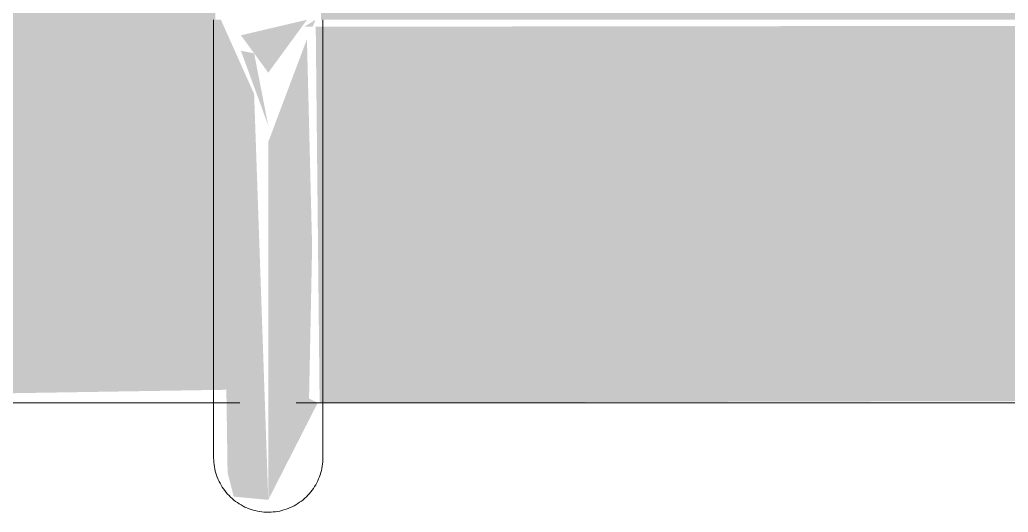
# Model space of a CAD drawing. Header units: inches. Extents: x 21380 to 98133, y -290 to 853.
# Drawn here: x 36556.421 to 36560.941, y 284.687 to 286.937 of the extents above; entities that cross this region are included whole.
import ezdxf

# ---------------------------------------------------------------- set-up
doc = ezdxf.new("R2010")
doc.units = ezdxf.units.IN
doc.header["$MEASUREMENT"] = 0
doc.layers.add('Q-SPCQ', color=91, linetype='Continuous', lineweight=9)

# ---------------------------------------------------------------- blocks, each defined once
blk = doc.blocks.new('Basketball_Backstop-Performance_Sports_Systems-3103-Ceiling_Hung - 27_-0_ to 27_-11 7_8_-706978-Building Section - East_West looking South')
at = {"layer": 'Q-SPCQ'}
h = blk.add_hatch(color=256, dxfattribs=at)
h.paths.add_polyline_path([(-24986.6117, 286.9375), (-24982.8531, 286.9375), (-24982.8531, 288.6875), (-24983.4867, 288.6188), (-24983.4867, 288.1875), (-24983.6742, 288.1875), (-24983.6742, 288.6875), (-24986.6117, 288.6279), (-24986.6117, 287.3904)], flags=0)
h.paths.add_polyline_path([(-24956.3618, 286.9375), (-24930.8531, 286.9695), (-24930.8531, 288.6875), (-24931.4867, 288.6279), (-24931.4867, 288.1875), (-24931.6742, 288.1984), (-24931.6742, 288.6875), (-24955.5492, 288.6279), (-24955.5492, 288.1875), (-24955.7367, 288.1875), (-24955.7919, 288.6875), (-24956.3702, 288.6279), (-24956.3702, 286.9375)], flags=0)
h.paths.add_polyline_path([(-24956.8531, 286.9375), (-24956.8531, 288.6875), (-24957.4867, 288.6279), (-24957.4867, 288.1875), (-24957.6742, 288.1875), (-24957.6742, 288.6875), (-24981.5492, 288.6131), (-24981.5492, 288.1875), (-24981.7367, 288.1875), (-24981.7367, 288.6875), (-24982.3702, 288.6155), (-24982.3702, 286.9375), (-24960.1785, 286.9375)], flags=0)
h.paths.add_polyline_path([(-24929.4724, 286.9375), (-24926.6117, 286.9375), (-24926.6117, 288.6875), (-24929.5492, 288.6279), (-24929.5492, 288.1875), (-24929.7367, 288.1894), (-24929.7367, 288.6875), (-24930.3702, 288.6279), (-24930.3702, 286.9375)], flags=0)
h = blk.add_hatch(color=256, dxfattribs=at)
h.paths.add_polyline_path([(-24930.7884, 286.9375), (-24930.6073, 286.7018), (-24930.4867, 286.9375), (-24930.7367, 286.9375)], flags=0)
h.paths.add_polyline_path([(-24956.3952, 286.9375), (-24956.547, 286.9375), (-24956.4867, 286.7297), (-24956.4349, 286.8473)], flags=0)
h.paths.add_polyline_path([(-24956.7367, 286.9375), (-24956.6117, 286.711), (-24956.6764, 286.9375)], flags=0)
h.paths.add_polyline_path([(-24982.4349, 286.9375), (-24982.7367, 286.8667), (-24982.6117, 286.6958), (-24982.4578, 286.9061)], flags=0)
h.paths.add_polyline_path([(-24982.3952, 286.9375), (-24982.4464, 286.9061), (-24982.4094, 286.9058)], flags=0)
h.paths.add_polyline_path([(-24956.7884, 285.6437), (-24956.8019, 286.4846), (-24956.7935, 286.9375), (-24982.3946, 286.9057), (-24982.3768, 285.1875), (-24956.8339, 285.2471), (-24956.79, 285.6449)], flags=0)
h.paths.add_polyline_path([(-24956.3952, 285.6745), (-24956.6117, 286.0424), (-24956.7084, 285.6131), (-24956.4867, 285.6201), (-24956.4332, 285.645)], flags=0)
h.paths.add_polyline_path([(-24956.3798, 285.1875), (-24930.7963, 285.2593), (-24930.8282, 286.9375), (-24956.3952, 286.9375), (-24956.3886, 285.1875)], flags=0)
h.paths.add_polyline_path([(-24986.4981, 285.1875), (-24982.7967, 285.2471), (-24982.8282, 286.9375), (-24986.6117, 286.9375), (-24986.6117, 285.1875)], flags=0)
h.paths.add_polyline_path([(-24930.3952, 286.9375), (-24930.4349, 286.9375), (-24930.4349, 286.8488)], flags=0)
h.paths.add_polyline_path([(-24930.4191, 285.1875), (-24926.6117, 285.2471), (-24926.6117, 286.9375), (-24930.3952, 286.9375), (-24930.4203, 285.1913)], flags=0)
h = blk.add_hatch(color=256, dxfattribs=at)
h.paths.add_polyline_path([(-24982.6117, 286.4541), (-24982.6764, 286.7843), (-24982.7367, 286.7959), (-24982.6764, 286.631)], flags=0)
h.paths.add_polyline_path([(-24982.6117, 284.7439), (-24982.6764, 286.5986), (-24982.8282, 286.9375), (-24982.7977, 284.8673), (-24982.7694, 284.7588)], flags=0)
blk.add_hatch(color=256, dxfattribs=at).paths.add_polyline_path([(-24982.6117, 284.7439), (-24982.3855, 285.1875), (-24982.4252, 285.2066), (-24982.4112, 285.9019), (-24982.4349, 286.8488), (-24982.6117, 286.3791), (-24982.6117, 284.9611)], flags=0)
for p, q in [((-24986.6117, 285.1875), (-24982.7421, 285.1875)), ((-24982.484, 285.1875), (-24956.8993, 285.1875))]:
    blk.add_line(p, q, dxfattribs=at)
at = {"layer": 'Q-SPCQ', "flags": 128}
for points in [[(-24982.8617, 286.9375), (-24982.8617, 286.8575), (-24982.8617, 286.7777), (-24982.8617, 286.6981), (-24982.8617, 286.6189), (-24982.8617, 286.5402), (-24982.8617, 286.4621), (-24982.8617, 286.3848), (-24982.8617, 286.3084), (-24982.8617, 286.233), (-24982.8617, 286.1587), (-24982.8617, 286.0856), (-24982.8617, 286.0139), (-24982.8617, 285.9437), (-24982.8617, 285.8751), (-24982.8617, 285.8082), (-24982.8617, 285.7431), (-24982.8617, 285.6799), (-24982.8617, 285.6187), (-24982.8617, 285.5597), (-24982.8617, 285.5028), (-24982.8617, 285.4482), (-24982.8617, 285.396), (-24982.8617, 285.3463), (-24982.8617, 285.2991), (-24982.8617, 285.2546), (-24982.8617, 285.2127), (-24982.8617, 285.1736), (-24982.8617, 285.1373), (-24982.8617, 285.1039), (-24982.8617, 285.0734), (-24982.8617, 285.0459), (-24982.8617, 285.0215), (-24982.8617, 285.0001), (-24982.8617, 284.9818), (-24982.8617, 284.9666), (-24982.8617, 284.9546), (-24982.8617, 284.9457), (-24982.8617, 284.9401), (-24982.8617, 284.9376)], [(-24982.3617, 284.9375), (-24982.3617, 284.9391), (-24982.3617, 284.9439), (-24982.3617, 284.9519), (-24982.3617, 284.963), (-24982.3617, 284.9774), (-24982.3617, 284.9948), (-24982.3617, 285.0154), (-24982.3617, 285.039), (-24982.3617, 285.0657), (-24982.3617, 285.0954), (-24982.3617, 285.128), (-24982.3617, 285.1635), (-24982.3617, 285.2019), (-24982.3617, 285.243), (-24982.3617, 285.2868), (-24982.3617, 285.3333), (-24982.3617, 285.3824), (-24982.3617, 285.4339), (-24982.3617, 285.4878), (-24982.3617, 285.5441), (-24982.3617, 285.6026), (-24982.3617, 285.6632), (-24982.3617, 285.7259), (-24982.3617, 285.7905), (-24982.3617, 285.8569), (-24982.3617, 285.9251), (-24982.3617, 285.9948), (-24982.3617, 286.0661), (-24982.3617, 286.1388), (-24982.3617, 286.2128), (-24982.3617, 286.2879), (-24982.3617, 286.3641), (-24982.3617, 286.4411), (-24982.3617, 286.519), (-24982.3617, 286.5976), (-24982.3617, 286.6767), (-24982.3617, 286.7562), (-24982.3617, 286.836), (-24982.3617, 286.9159), (-24982.3617, 286.9375)], [(-24982.3617, 285.2127), (-24982.3617, 285.1736), (-24982.3617, 285.1373), (-24982.3617, 285.1039), (-24982.3617, 285.0734), (-24982.3617, 285.0459), (-24982.3617, 285.0215), (-24982.3617, 285.0001), (-24982.3617, 284.9818), (-24982.3617, 284.9666), (-24982.3617, 284.9546), (-24982.3617, 284.9457), (-24982.3617, 284.9401), (-24982.3617, 284.9376)], [(-24982.8617, 284.9375), (-24982.8617, 284.9391), (-24982.8617, 284.9439), (-24982.8617, 284.9519), (-24982.8617, 284.963), (-24982.8617, 284.9774), (-24982.8617, 284.9948), (-24982.8617, 285.0154), (-24982.8617, 285.039), (-24982.8617, 285.0657), (-24982.8617, 285.0954), (-24982.8617, 285.128), (-24982.8617, 285.1635), (-24982.8617, 285.2019)], [(-24982.6117, 284.6875), (-24982.6217, 284.6877), (-24982.6316, 284.6883), (-24982.6416, 284.6893), (-24982.6515, 284.6907), (-24982.6613, 284.6925), (-24982.6711, 284.6947), (-24982.6807, 284.6972), (-24982.6903, 284.7002), (-24982.6997, 284.7035), (-24982.709, 284.7072), (-24982.7181, 284.7113), (-24982.7271, 284.7158), (-24982.7359, 284.7205), (-24982.7445, 284.7257), (-24982.7528, 284.7312), (-24982.761, 284.737), (-24982.7689, 284.7431), (-24982.7765, 284.7495), (-24982.7839, 284.7563), (-24982.791, 284.7633), (-24982.7978, 284.7706), (-24982.8043, 284.7782), (-24982.8106, 284.786), (-24982.8165, 284.7941), (-24982.822, 284.8024), (-24982.8273, 284.8109), (-24982.8322, 284.8197), (-24982.8367, 284.8286), (-24982.8409, 284.8377), (-24982.8447, 284.8469), (-24982.8481, 284.8563), (-24982.8512, 284.8658), (-24982.8538, 284.8755), (-24982.8561, 284.8852), (-24982.858, 284.895), (-24982.8595, 284.9049), (-24982.8606, 284.9148), (-24982.8613, 284.9248), (-24982.8616, 284.9348), (-24982.8617, 284.9375)], [(-24982.3617, 284.9375), (-24982.3619, 284.9275), (-24982.3625, 284.9175), (-24982.3635, 284.9076), (-24982.3649, 284.8977), (-24982.3666, 284.8878), (-24982.3688, 284.8781), (-24982.3714, 284.8684), (-24982.3744, 284.8589), (-24982.3777, 284.8494), (-24982.3814, 284.8401), (-24982.3855, 284.831), (-24982.3899, 284.8221), (-24982.3947, 284.8133), (-24982.3998, 284.8047), (-24982.4053, 284.7963), (-24982.4111, 284.7882), (-24982.4173, 284.7803), (-24982.4237, 284.7727), (-24982.4305, 284.7653), (-24982.4375, 284.7582), (-24982.4448, 284.7513), (-24982.4524, 284.7448), (-24982.4602, 284.7386), (-24982.4683, 284.7327), (-24982.4766, 284.7271), (-24982.4851, 284.7219), (-24982.4938, 284.717), (-24982.5027, 284.7125), (-24982.5118, 284.7083), (-24982.5211, 284.7045), (-24982.5305, 284.7011), (-24982.54, 284.698), (-24982.5496, 284.6953), (-24982.5594, 284.693), (-24982.5692, 284.6911), (-24982.5791, 284.6896), (-24982.589, 284.6885), (-24982.599, 284.6878), (-24982.609, 284.6875), (-24982.6117, 284.6875)]]:
    blk.add_lwpolyline(points, dxfattribs=at)

msp = doc.modelspace()

# ---------------------------------------------------------------- block references
at = {"layer": 'Q-SPCQ'}
msp.add_blockref('Basketball_Backstop-Performance_Sports_Systems-3103-Ceiling_Hung - 27_-0_ to 27_-11 7_8_-706978-Building Section - East_West looking South', (61540.1688, 0), dxfattribs=at)

doc.saveas('drawing.dxf')
